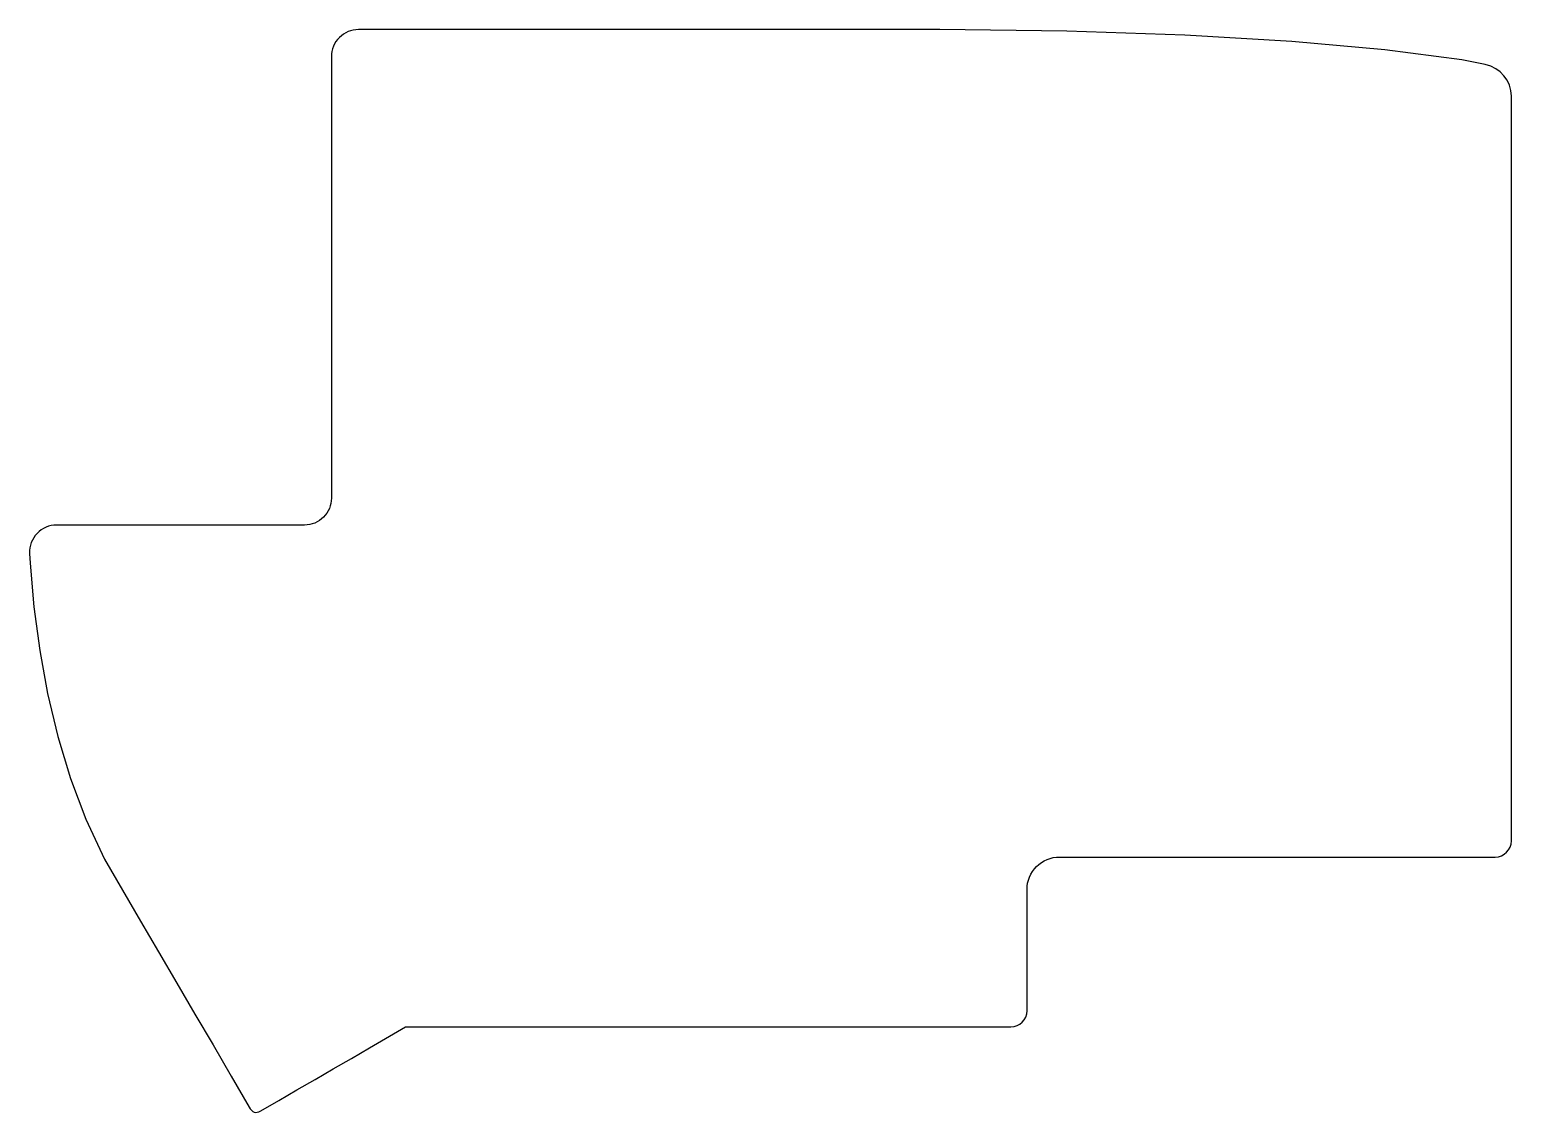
# Model space of a CAD drawing. Header units: millimetres. Extents: x 23 to 160, y -134 to -34.
import ezdxf

# ---------------------------------------------------------------- set-up
doc = ezdxf.new("R2010")
doc.units = ezdxf.units.MM
doc.layers.get('0').update_dxf_attribs({"linetype": 'CONTINUOUS'})

msp = doc.modelspace()

# ---------------------------------------------------------------- linework, layer by layer
msp.add_lwpolyline([(25.29, -80.15, 0.428695), (22.79, -82.77), (22.84, -83.66), (23.19, -87.7), (23.72, -91.74), (24.45, -95.74), (25.39, -99.7), (26.57, -103.58), (27.99, -107.36), (29.7, -111.04), (31.37, -113.9), (33.05, -116.77), (34.72, -119.63), (36.4, -122.5), (38.07, -125.37), (39.75, -128.23), (41.43, -131.1), (43.1, -133.97), (43.19, -134.13), (43.3, -134.27), (43.42, -134.37), (43.54, -134.43), (43.68, -134.46), (43.83, -134.45), (43.99, -134.4), (44.16, -134.32), (45.83, -133.35), (47.51, -132.38), (49.19, -131.41), (50.86, -130.44), (52.54, -129.47), (54.21, -128.5), (57.56, -126.56), (64.94, -126.56), (113.53, -126.56, 0.413153), (115.02, -125.06), (115.02, -113.85, -0.415528), (118.04, -110.85), (158.31, -110.85, 0.414171), (159.81, -109.35), (159.81, -40.5, 0.35586), (157.4, -37.57), (155.23, -37.13), (148.12, -36.19), (139.51, -35.42), (129.62, -34.83), (118.69, -34.46), (106.95, -34.33), (53.2, -34.33, 0.414214), (50.7, -36.83), (50.7, -77.65, -0.414214), (48.2, -80.15)], format="xyb", close=True)

doc.saveas('drawing.dxf')
